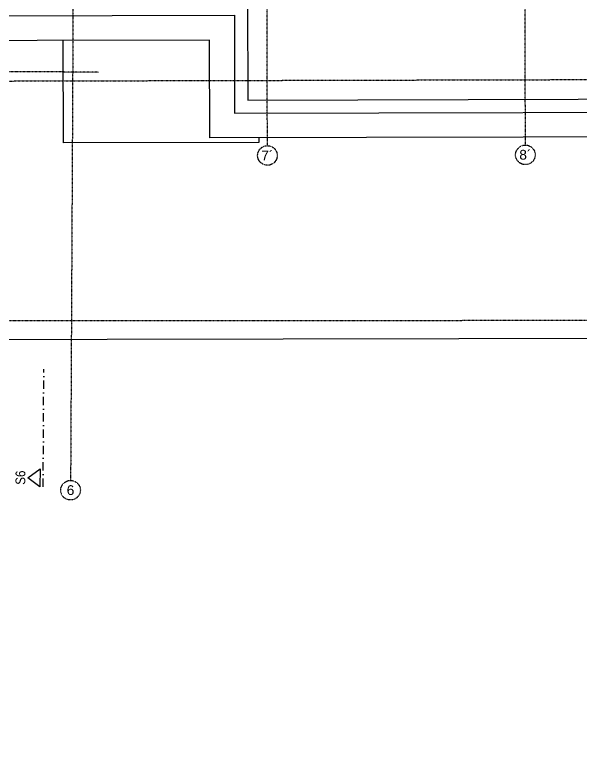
# Model space of a CAD drawing. Header units: millimetres. Extents: x -19411 to 51584, y -41547 to 69958.
# Drawn here: x 6953 to 15629, y 8478 to 19682 of the extents above; entities that cross this region are included whole.
import ezdxf
from ezdxf.enums import TextEntityAlignment as Align

# ---------------------------------------------------------------- set-up
doc = ezdxf.new("R2010")
doc.units = ezdxf.units.MM
for name, pattern in [('DASHDOT', [1, 0.5, -0.25, 0, -0.25]), ('STRICHPUNKT', [1, 0.5, -0.25, 0, -0.25]), ('STRICHPUNKTX2', [2, 1, -0.5, 0, -0.5])]:
    doc.linetypes.add(name, pattern=pattern)
for name, color, linetype in [('01-SCH-G00-L05-M0', 251, 'STRICHPUNKTX2'), ('02-ANS-G00-L05-M0', 251, 'Continuous'), ('02-AXO-G00-L05-M0', 251, 'STRICHPUNKT'), ('07-TXT---------M0', 251, 'Continuous'), ('09-VER-G00-L05-GRUNDSTÜCKSGRENZE', 161, 'Continuous')]:
    doc.layers.add(name, color=color, linetype=linetype)
doc.styles.add('ARIAL', font='arial.ttf', dxfattribs={"width": 0.85})
doc.styles.get("Standard").update_dxf_attribs({"font": 'arial.ttf'})

# ---------------------------------------------------------------- blocks, each defined once
blk = doc.blocks.new('schnittführung')
at = {"color": 4, "linetype": 'DASHDOT', "ltscale": 0.25}
blk.add_line((0.237, -0.138), (0.237, 1.662), dxfattribs=at)
blk.add_line((0.237, -0.138), (0.237, 1.662), dxfattribs=at)
blk.add_line((0.237, -0.138), (0.237, 1.662), dxfattribs=at)
at = {"color": 4}
blk.add_lwpolyline([(0.187, 0.138), (0.187, -0.138), (0, 0)], close=True, dxfattribs=at)
at = {"layer": '07-TXT---------M0', "color": 9, "style": 'ARIAL', "text_generation_flag": 6, "width": 0.85}
blk.add_attdef('SCHNITT', text='', height=0.15, rotation=270, dxfattribs=at).set_placement((-0.037, 0), align=Align.CENTER)

msp = doc.modelspace()

# ---------------------------------------------------------------- linework, layer by layer
at = {"layer": '02-ANS-G00-L05-M0', "color": 253}
for points in [[(6567.33, 19864.8152), (10517.2473, 19874.6255), (10520.9728, 18374.6302), (18950.9468, 18395.5675), (18947.2213, 19895.5628), (29455.2889, 19921.6614), (29526.4885, 30921.8737), (6753.4812, 30865.3115), (6763.7063, 32868.5575), (4183.5651, 32847.4692)], [(6763.7063, 32868.5575), (7343.7323, 32872.1729), (7336.4566, 31446.7612), (29530.2426, 31501.8833), (29451.5348, 19341.6503), (19528.66, 19317.0051), (19532.3855, 17817.0098), (9942.4151, 17793.1914), (9938.6896, 19293.1868), (4654.3204, 19280.0621)], [(6566.3091, 19664.8121), (10317.7446, 19674.1294), (10321.4701, 18174.134), (19151.4429, 18196.0648), (19147.7174, 19696.0602), (29453.9944, 19721.6576)], [(10692.4128, 17795.0542), (10692.5866, 17725.0544), (7702.5959, 17717.6282), (7698.6965, 19287.6234)]]:
    msp.add_lwpolyline(points, dxfattribs=at)
at = {"layer": '02-AXO-G00-L05-M0'}
for points in [[(7924.3468, 34950.2422), (7810.0126, 12550.534)], [(10822.7104, 17675.3774), (10779.9914, 34875.3244)], [(14772.6982, 17685.1879), (14729.9792, 34885.1348)], [(8241.9209, 18800.8164), (-12776.3058, 18908.0991)], [(3811.1341, 18657.966), (31799.3963, 18727.4797), (31799.3963, 18727.4797)], [(-12796.2816, 14994.5625), (20142.6215, 15002.8726)]]:
    msp.add_lwpolyline(points, dxfattribs=at)
for centre in [(10823.083, 17525.3779), (14771.9326, 17535.1855), (7809.247, 12400.536)]:
    msp.add_circle(centre, 150, dxfattribs=at)
at = {"layer": '09-VER-G00-L05-GRUNDSTÜCKSGRENZE'}
msp.add_lwpolyline([(46704.501, -15548.7947), (35541.4308, -15421.4983), (19046.2363, -15218.073), (19138.7033, 14725.9454), (-7779.3506, 14674.8743), (-7909.3457, 14675.5378), (-7826.8215, 30843.226), (-7817.0604, 32755.5627), (7176.712, 32871.7581), (29539.4687, 32927.2999), (29421.7814, 14744.8024), (29556, 14745.7099), (46704.4989, 14778.2454)], close=True, dxfattribs=at)

# ---------------------------------------------------------------- block references
at = {"layer": '01-SCH-G00-L05-M0', "xscale": 1000, "yscale": 1000, "zscale": 1000, "rotation": 359.7075493277324}
msp.add_blockref('schnittführung', (7154.2135, 12591.6816), dxfattribs=at).add_auto_attribs({'SCHNITT': 'S6'})

# ---------------------------------------------------------------- texts
at = {"layer": '02-AXO-G00-L05-M0', "char_height": 150, "width": 246.7, "attachment_point": 5}
for s, insert, rotation in [('{\\fArial|b0|i0|c0|p34;7´}', (10823.083, 17525.3779), 0.14234932), ('{\\fArial|b0|i0|c0|p34;8´}', (14771.9326, 17535.1855), 0.14234932), ('{\\fArial|b0|i0|c0|p34;6}', (7809.247, 12400.536), 359.7075)]:
    msp.add_mtext(s, dxfattribs=dict(at, insert=insert, rotation=rotation))

doc.saveas('drawing.dxf')
